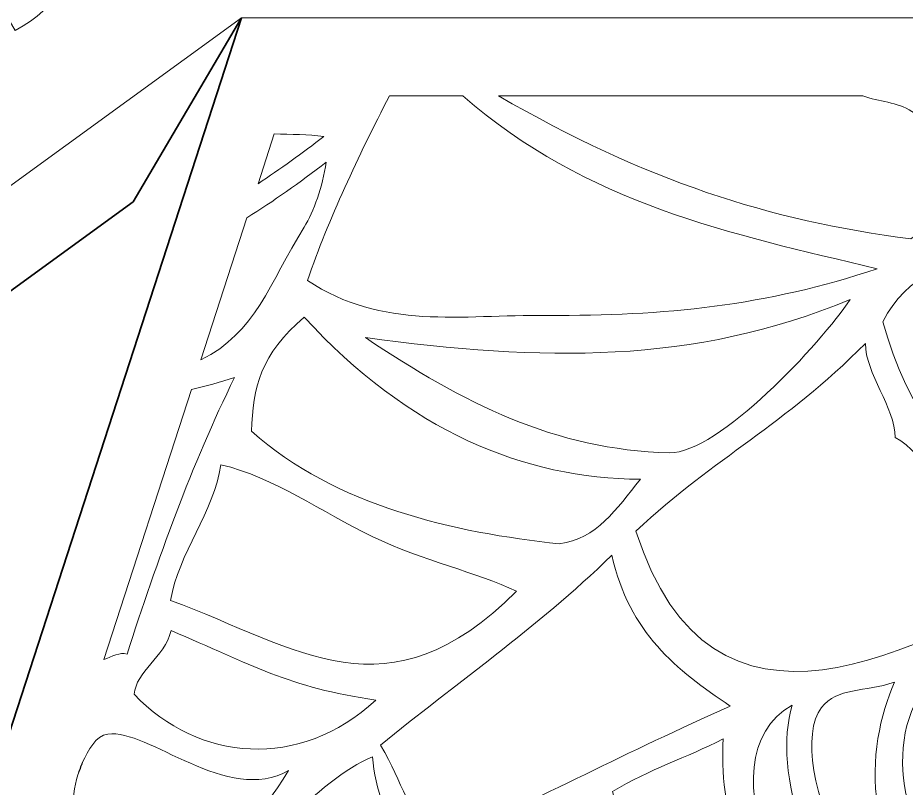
# Model space of a CAD drawing. Header units: millimetres. Extents: x -210 to 134, y -139 to 86.
# Drawn here: x 49.54 to 71.32, y -7.81 to 11.08 of the extents above; entities that cross this region are included whole.
import ezdxf

# ---------------------------------------------------------------- set-up
doc = ezdxf.new("R2010")
doc.units = ezdxf.units.MM
doc.header["$MEASUREMENT"] = 0
for name, color, linetype in [('Side 2 Detail', 7, 'Continuous'), ('Side 2 Outline', 7, 'Continuous'), ('Side 2 Scoring', 7, 'Continuous')]:
    doc.layers.add(name, color=color, linetype=linetype)

msp = doc.modelspace()

# ---------------------------------------------------------------- linework, layer by layer
at = {"layer": 'Side 2 Detail', "color": 250, "lineweight": 9}
for points, knots in [([(51.3651, 12.8088), (50.7829, 12.1188), (50.582, 11.3684), (49.4762, 10.7614), (49.4762, 10.7614), (48.9756, 11.5967), (48.9143, 12.3625), (49.14, 13.0832), (49.14, 13.0832), (49.9027, 13.1249), (50.6882, 13.3094), (51.3651, 12.8088)], [0, 0, 0, 0, 0.25, 0.25, 0.25, 0.25, 0.5, 0.5, 0.5, 0.5, 1, 1, 1, 1]), ([(56.6396, 4.6357), (58.4944, 3.4182), (60.3699, 3.7968), (62.5276, 3.7813), (62.5276, 3.7813), (65.3715, 3.7606), (67.9119, 4.0173), (70.6094, 4.9261), (70.6094, 4.9261), (67.0121, 5.7764), (63.4857, 6.515), (60.4464, 9.1625)], [0, 0, 0, 0, 0.25, 0.25, 0.25, 0.25, 0.5, 0.5, 0.5, 0.5, 1, 1, 1, 1]), ([(71.4294, 5.6572), (72.6527, 6.5033), (74.0156, 7.0304), (74.8521, 8.0088), (74.8521, 8.0088), (73.8612, 8.2968), (72.465, 8.1104), (71.4545, 8.7815), (71.4545, 8.7815), (71.1059, 9.013), (70.6508, 9.0195), (70.2546, 9.1598)], [0, 0, 0, 0, 0.25, 0.25, 0.25, 0.25, 0.5, 0.5, 0.5, 0.5, 1, 1, 1, 1]), ([(56.5579, 5.9403), (56.8042, 6.3383), (57.0051, 6.9208), (57.0988, 7.5354), (57.0988, 7.5354), (56.4498, 7.0307), (55.8031, 6.5818), (55.1575, 6.1732)], [0, 0, 0, 0, 0.3333333, 0.3333333, 0.3333333, 0.3333333, 1, 1, 1, 1]), ([(79.3266, -0.1909), (76.5753, 0.5157), (74.0776, 2.6137), (73.4454, 6.0413), (73.4454, 6.0413), (72.4009, 4.9189), (71.3371, 4.8338), (70.7472, 3.6204), (70.7472, 3.6204), (71.9317, -0.6811), (75.8722, -3.4331), (79.3266, -0.1909)], [0, 0, 0, 0, 0.25, 0.25, 0.25, 0.25, 0.5, 0.5, 0.5, 0.5, 1, 1, 1, 1]), ([(65.5145, 0.4137), (66.7037, 0.3838), (69.2455, 3.1023), (69.9421, 4.1709), (69.9421, 4.1709), (66.1126, 2.571), (62.3801, 2.653), (58.0607, 3.2373), (58.0607, 3.2373), (60.4726, 1.6243), (62.6905, 0.4854), (65.5145, 0.4137)], [0, 0, 0, 0, 0.25, 0.25, 0.25, 0.25, 0.5, 0.5, 0.5, 0.5, 1, 1, 1, 1]), ([(62.8135, -1.8184), (63.7437, -1.695), (64.1988, -0.974), (64.8058, -0.2357), (64.8058, -0.2357), (61.9536, -0.2195), (59.1187, 0.9456), (56.5624, 3.7375), (56.5624, 3.7375), (55.4968, 2.8377), (55.2939, 2.0064), (55.2722, 0.9411), (55.2722, 0.9411), (57.3282, -0.8999), (60.2497, -1.5414), (62.8135, -1.8184)], [0, 0, 0, 0, 0.2, 0.2, 0.2, 0.2, 0.4, 0.4, 0.4, 0.4, 0.6, 0.6, 0.6, 0.6, 1, 1, 1, 1]), ([(73.0482, -1.4053), (72.2458, -0.789), (71.7908, 0.3944), (71.0497, 0.7889), (71.0497, 0.7889), (71.0535, 1.5182), (70.3145, 2.3653), (70.3197, 3.095), (70.3197, 3.095), (68.3012, 1.0631), (66.6796, 0.3382), (64.6925, -1.5045), (64.6925, -1.5045), (66.5418, -7.308), (71.5472, -4.4513), (75.1525, -2.4426), (75.1525, -2.4426), (74.5679, -1.9028), (73.812, -1.991), (73.0482, -1.4053)], [0, 0, 0, 0, 0.1666667, 0.1666667, 0.1666667, 0.1666667, 0.3333333, 0.3333333, 0.3333333, 0.3333333, 0.5, 0.5, 0.5, 0.5, 0.6666667, 0.6666667, 0.6666667, 0.6666667, 1, 1, 1, 1]), ([(52.2167, -4.5209), (52.9568, -2.2383), (53.8081, 0.1477), (54.855, 2.2586), (54.855, 2.2586), (54.4981, 2.1414), (54.1453, 2.047), (53.7939, 1.9633)], [0, 0, 0, 0, 0.3333333, 0.3333333, 0.3333333, 0.3333333, 1, 1, 1, 1]), ([(61.769, -2.9821), (60.7847, -2.5101), (59.4838, -2.2442), (58.2271, -1.6389), (58.2271, -1.6389), (56.9851, -1.0411), (55.8317, -0.1902), (54.5167, 0.1219), (54.5167, 0.1219), (54.3575, -1.026), (53.4687, -2.0588), (53.2858, -3.2036), (53.2858, -3.2036), (56.4349, -4.3775), (58.5936, -6.1435), (61.769, -2.9821)], [0, 0, 0, 0, 0.2, 0.2, 0.2, 0.2, 0.4, 0.4, 0.4, 0.4, 0.6, 0.6, 0.6, 0.6, 1, 1, 1, 1]), ([(58.4334, -6.7567), (58.9967, -7.7152), (59.0618, -8.3656), (59.8811, -9.178), (59.8811, -9.178), (62.4711, -7.9708), (64.4234, -6.9545), (67.0062, -5.7949), (67.0062, -5.7949), (65.6788, -4.9067), (64.5357, -4.0019), (64.0989, -2.0998), (64.0989, -2.0998), (62.2313, -3.9192), (60.2473, -5.254), (58.4334, -6.7567)], [0, 0, 0, 0, 0.2, 0.2, 0.2, 0.2, 0.4, 0.4, 0.4, 0.4, 0.6, 0.6, 0.6, 0.6, 1, 1, 1, 1]), ([(58.3153, -5.6488), (56.1917, -5.3436), (55.2536, -4.7744), (53.2999, -3.944), (53.2999, -3.944), (53.1314, -4.6097), (52.4345, -4.9398), (52.3935, -5.5069), (52.3935, -5.5069), (53.9614, -7.1564), (56.4563, -7.3824), (58.3153, -5.6488)], [0, 0, 0, 0, 0.25, 0.25, 0.25, 0.25, 0.5, 0.5, 0.5, 0.5, 1, 1, 1, 1]), ([(73.3521, -4.1445), (68.4266, -6.1022), (73.1209, -13.9597), (76.9081, -10.6214), (76.9081, -10.6214), (74.1717, -9.7071), (72.5662, -6.3923), (73.3521, -4.1445)], [0, 0, 0, 0, 0.3333333, 0.3333333, 0.3333333, 0.3333333, 1, 1, 1, 1]), ([(71.0339, -5.2092), (70.2973, -5.46), (69.6262, -5.3325), (69.2407, -5.8307), (69.2407, -5.8307), (68.2661, -7.0895), (70.4789, -12.4026), (72.7619, -11.6074), (72.7619, -11.6074), (70.0538, -9.5851), (70.3314, -6.7912), (71.0339, -5.2092)], [0, 0, 0, 0, 0.25, 0.25, 0.25, 0.25, 0.5, 0.5, 0.5, 0.5, 1, 1, 1, 1]), ([(70.9467, -11.7108), (68.8907, -10.248), (68.0359, -7.4044), (68.5234, -5.7735), (68.5234, -5.7735), (66.2145, -7.0461), (68.5472, -12.1042), (70.9467, -11.7108)], [0, 0, 0, 0, 0.3333333, 0.3333333, 0.3333333, 0.3333333, 1, 1, 1, 1]), ([(51.1619, -9.2034), (52.3497, -10.8922), (54.7906, -9.7374), (56.1793, -7.3727), (56.1793, -7.3727), (54.6931, -8.2326), (52.7163, -6.3399), (51.7496, -6.4805), (51.7496, -6.4805), (51.4426, -6.5252), (51.2707, -6.8794), (51.1288, -7.1736), (51.1288, -7.1736), (51.093, -7.2762), (51.054, -7.3769), (51.0113, -7.4768), (51.0113, -7.4768), (50.8212, -8.0824), (50.8684, -8.7852), (51.1619, -9.2034)], [0, 0, 0, 0, 0.1666667, 0.1666667, 0.1666667, 0.1666667, 0.3333333, 0.3333333, 0.3333333, 0.3333333, 0.5, 0.5, 0.5, 0.5, 0.6666667, 0.6666667, 0.6666667, 0.6666667, 1, 1, 1, 1]), ([(64.1206, -7.8916), (64.6146, -10.0599), (67.2632, -13.6042), (69.0671, -11.7259), (69.0671, -11.7259), (67.1719, -10.5457), (66.7502, -8.1796), (66.8288, -6.5997), (66.8288, -6.5997), (65.919, -7.0688), (65.0432, -7.3341), (64.1206, -7.8916)], [0, 0, 0, 0, 0.25, 0.25, 0.25, 0.25, 0.5, 0.5, 0.5, 0.5, 1, 1, 1, 1]), ([(51.1288, -7.1736), (51.0823, -7.2707), (51.0447, -7.372), (51.0113, -7.4768), (51.0113, -7.4768), (51.054, -7.3769), (51.093, -7.2762), (51.1288, -7.1736)], [0, 0, 0, 0, 0.3333333, 0.3333333, 0.3333333, 0.3333333, 1, 1, 1, 1]), ([(58.2322, -7.0378), (56.8849, -7.5953), (55.359, -9.559), (54.0296, -10.361), (54.0296, -10.361), (54.3076, -10.7441), (54.586, -11.1272), (54.864, -11.5103), (54.864, -11.5103), (56.3664, -11.0797), (57.773, -9.9648), (59.2892, -9.4439), (59.2892, -9.4439), (58.5037, -8.511), (58.3132, -7.8585), (58.2322, -7.0378)], [0, 0, 0, 0, 0.2, 0.2, 0.2, 0.2, 0.4, 0.4, 0.4, 0.4, 0.6, 0.6, 0.6, 0.6, 1, 1, 1, 1])]:
    msp.add_open_spline(points, degree=3, knots=knots, dxfattribs=at)
for points in [[(58.6525, 9.1632), (57.8801, 7.6701), (57.1687, 6.167), (56.6396, 4.6357)], [(60.4464, 9.1625), (60.4464, 9.1625), (58.6525, 9.1632), (58.6525, 9.1632)], [(70.2546, 9.1598), (70.2546, 9.1598), (61.3239, 9.1622), (61.3239, 9.1622)], [(61.3239, 9.1622), (64.9388, 7.0755), (67.9471, 6.1085), (71.4294, 5.6572)], [(55.8238, 8.2275), (55.8238, 8.2275), (55.4283, 7.0097), (55.4283, 7.0097)], [(55.4283, 7.0097), (55.9743, 7.369), (56.5142, 7.7538), (57.043, 8.17)], [(57.043, 8.17), (56.6561, 8.21), (56.2468, 8.2251), (55.8238, 8.2275)], [(55.1575, 6.1732), (55.1575, 6.1732), (54.0289, 2.6888), (54.0289, 2.6888)], [(54.0289, 2.6888), (55.3742, 3.3631), (55.7032, 4.5571), (56.5579, 5.9403)], [(53.7939, 1.9633), (53.7939, 1.9633), (51.6493, -4.6545), (51.6493, -4.6545)], [(51.6493, -4.6545), (51.8426, -4.5829), (52.0438, -4.463), (52.2167, -4.5209)]]:
    msp.add_open_spline(points, degree=3, dxfattribs=at)
at = {"layer": 'Side 2 Outline', "color": 250, "lineweight": 35}
for points in [[(55.0225, 11.0754), (55.0225, 11.0754), (45.7565, -17.4431), (45.7565, -17.4431)], [(55.0107, 11.0505), (55.0107, 11.0505), (52.3677, 6.5647), (52.3677, 6.5647)], [(33.1874, -7.3707), (33.1874, -7.3707), (52.3677, 6.5647), (52.3677, 6.5647)]]:
    msp.add_open_spline(points, degree=3, dxfattribs=at)
at = {"layer": 'Side 2 Scoring', "color": 250, "lineweight": 18}
for points in [[(30.7631, -6.5493), (30.7631, -6.5493), (55.0221, 11.0758), (55.0221, 11.0758)], [(85.0086, 11.0758), (85.0086, 11.0758), (55.0225, 11.0754), (55.0225, 11.0754)]]:
    msp.add_open_spline(points, degree=3, dxfattribs=at)

doc.saveas('drawing.dxf')
